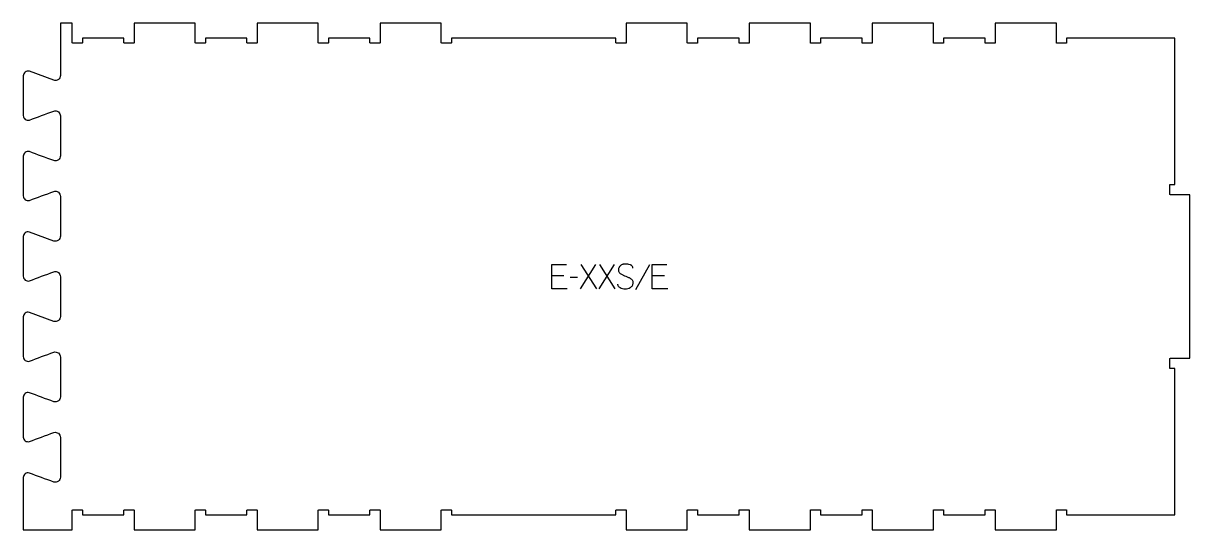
# Model space of a CAD drawing. Extents: x 0 to 1422, y 0 to 618.
import ezdxf

# ---------------------------------------------------------------- set-up
doc = ezdxf.new("R2010")
doc.units = 0
doc.layers.add('1_ANYTOOL_1MMDEEP_LABELS_S', color=2, linetype='CONTINUOUS')
doc.layers.add('4_ANYTOOL_CUTTHROUGH_OUTSI', color=5, linetype='CONTINUOUS')

msp = doc.modelspace()

# ---------------------------------------------------------------- linework, layer by layer
at = {"layer": '1_ANYTOOL_1MMDEEP_LABELS_S'}
for p, q in [((697.842522, 323.562078), (678.942522, 293.562078)), ((699.085379, 293.562078), (680.142522, 323.562078)), ((720.556808, 323.562078), (701.656808, 293.562078)), ((721.799665, 293.562078), (702.856808, 323.562078)), ((763.499665, 323.090649), (746.313951, 292.31922)), ((659.013951, 309.633506), (644.356808, 309.633506)), ((675.513951, 307.447792), (666.728236, 307.362078)), ((781.585379, 309.633506), (766.928236, 309.633506))]:
    msp.add_line(p, q, dxfattribs=at)
for points in [[(663.299665, 293.562078), (644.356808, 293.562078), (644.356808, 323.562078), (662.185379, 323.562078)], [(785.871094, 293.562078), (766.928236, 293.562078), (766.928236, 323.562078), (784.756808, 323.562078)]]:
    msp.add_lwpolyline(points, dxfattribs=at)
msp.add_lwpolyline([(743.185379, 318.976363, 0.071867), (742.992266, 320.31297, 0.100684), (742.365736, 321.49422, 0.047558), (741.891183, 321.970671, 0.038563), (741.341183, 322.359399, 0.037928), (740.643995, 322.706867, 0.026634), (739.906808, 322.962078, 0.028461), (736.883475, 323.64806, 0.041577), (733.799665, 323.904935, 0.036938), (732.297305, 323.793795, 0.041531), (730.831808, 323.449578, 0.041583), (729.454431, 322.872369, 0.038125), (728.185379, 322.083506, 0.057611), (727.115227, 321.091602, 0.065808), (726.321094, 319.871006, 0.06469), (725.843597, 318.411451, 0.046778), (725.699665, 316.876363, 0.052235), (725.862021, 315.326521, 0.075448), (726.406808, 313.876363, 0.076671), (727.3229, 312.703311, 0.061023), (728.528236, 311.81922, 0.021951), (731.557091, 310.291875, 0.018213), (734.699665, 309.012078, -0.02405), (737.801149, 307.706615, -0.02981), (740.742522, 306.076363, -0.068439), (741.883824, 305.110433, -0.079282), (742.692522, 303.858506, -0.076308), (743.117522, 302.279824, -0.047772), (743.142522, 300.633506, -0.046243), (742.849288, 298.952547, -0.06359), (742.199665, 297.38172, -0.064671), (741.226841, 296.097531, -0.057073), (739.971094, 295.083506, -0.067522), (737.002785, 293.720596, -0.070793), (733.778236, 293.21922, -0.064027), (730.639221, 293.581736, -0.070447), (727.713951, 294.762078, -0.054374), (726.555533, 295.61171, -0.074742), (725.656808, 296.722792, -0.075199), (725.133801, 298.02917, -0.057737), (724.971094, 299.433506)], format="xyb", dxfattribs=at)
at = {"layer": '4_ANYTOOL_CUTTHROUGH_OUTSI'}
msp.add_lwpolyline([(472.363048, 617.499998), (435.113087, 617.500613), (435.113087, 593.750617, -0.414214), (434.863087, 593.500617), (422.863087, 593.500617, -0.414214), (422.613087, 593.750617), (422.613087, 599.500617), (372.113087, 599.500617), (372.113087, 593.750617, -0.414214), (371.863087, 593.500617), (359.863087, 593.500617, -0.414214), (359.613087, 593.750617), (359.613087, 617.500617), (285.113087, 617.500617), (285.113087, 593.750617, -0.414214), (284.863087, 593.500617), (272.863087, 593.500617, -0.414214), (272.613087, 593.750617), (272.613087, 599.500617), (222.113087, 599.500617), (222.113087, 593.750617, -0.414214), (221.863087, 593.500617), (209.863087, 593.500617, -0.414214), (209.613087, 593.750617), (209.613087, 617.500617), (135.113087, 617.500617), (135.113087, 593.750617, -0.414214), (134.863087, 593.500617), (122.863087, 593.500617, -0.414214), (122.613087, 593.750617), (122.613087, 599.500617), (72.113087, 599.500617), (72.113087, 593.750617, -0.414214), (71.863087, 593.500617), (59.863087, 593.500617, -0.414214), (59.613087, 593.750617), (59.613087, 617.500617), (45.224087, 617.500617), (45.224087, 553.997379, -0.502397), (37.178163, 548.010964, -0.015604), (37.163368, 548.015911), (7.387383, 559.015441, 0.236338), (2.317649, 558.116421, 0.237079), (0, 553.503238), (0.000456, 504.997153, 0.237079), (2.318105, 500.383968, 0.237104), (7.402622, 499.48988, -0.000004), (37.163508, 510.484929, -0.015611), (37.17831, 510.489878, -0.237077), (42.704903, 509.517794, -0.237079), (45.224087, 504.503464), (45.224543, 455.99738, -0.237079), (42.705359, 450.983048, -0.237079), (37.178619, 450.010964, -0.015604), (37.163824, 450.015911, 0.000004), (7.387839, 461.015441, 0.236338), (2.318105, 460.116421, 0.237079), (0.000456, 455.503238), (0.000912, 406.997154, 0.237079), (2.318561, 402.383968, 0.237104), (7.403078, 401.48988, -0.000004), (37.163964, 412.484929, -0.015611), (37.178765, 412.489878, -0.237077), (42.705359, 411.517794, -0.237079), (45.224543, 406.503464), (45.224999, 357.99738, -0.237079), (42.705815, 352.983048, -0.237079), (37.179075, 352.010964, -0.015604), (37.164279, 352.015911), (7.388294, 363.015441, 0.236338), (2.318561, 362.116421, 0.237079), (0.000912, 357.503238), (0.001367, 308.997154, 0.237079), (2.319017, 304.383968, 0.237104), (7.403533, 303.48988, -0.000004), (37.16442, 314.484929, -0.015611), (37.179221, 314.489878, -0.237077), (42.705815, 313.517794, -0.237079), (45.224999, 308.503464), (45.225455, 259.99738, -0.237079), (42.706271, 254.983048, -0.237079), (37.17953, 254.010964, -0.015604), (37.164735, 254.015911), (7.38875, 265.015441, 0.236338), (2.319017, 264.116421, 0.237079), (0.001367, 259.503238), (0.001823, 210.997154, 0.237079), (2.319473, 206.383968, 0.237104), (7.403989, 205.48988, -0.000004), (37.164876, 216.484929, -0.015611), (37.179677, 216.489878, -0.237077), (42.706271, 215.517794, -0.237079), (45.225455, 210.503464), (45.22591, 161.99738, -0.237079), (42.706726, 156.983048, -0.237079), (37.179986, 156.010964, -0.015604), (37.165191, 156.015911, 0.000004), (7.389206, 167.015441, 0.236338), (2.319473, 166.116421, 0.237079), (0.001823, 161.503238), (0.002279, 112.997154, 0.237079), (2.319928, 108.383968, 0.237104), (7.404445, 107.48988, -0.000004), (37.165331, 118.484929, -0.015611), (37.180133, 118.489878, -0.237077), (42.706726, 117.517794, -0.237079), (45.22591, 112.503464), (45.226366, 63.99738, -0.237079), (42.707182, 58.983048, -0.237079), (37.180442, 58.010964, -0.015604), (37.165647, 58.015911, 0.000004), (7.389662, 69.015441, 0.236338), (2.319928, 68.116421, 0.237079), (0.002279, 63.503237), (0.002279, 0.000617), (59.613087, 0.000617), (59.613087, 23.750617, -0.414214), (59.863087, 24.000617), (71.863087, 24.000617, -0.414214), (72.113087, 23.750617), (72.113087, 18.000617), (122.613087, 18.000617), (122.613087, 23.750617, -0.414214), (122.863087, 24.000617), (134.863087, 24.000617, -0.414214), (135.113087, 23.750617), (135.113087, 0.000617), (209.613087, 0.000617), (209.613087, 23.750617, -0.414214), (209.863087, 24.000617), (221.863087, 24.000617, -0.414214), (222.113087, 23.750617), (222.113087, 18.000617), (272.613087, 18.000617), (272.613087, 23.750617, -0.414214), (272.863087, 24.000617), (284.863087, 24.000617, -0.414214), (285.113087, 23.750617), (285.113087, 0.000617), (359.613087, 0.000617), (359.613087, 23.750617, -0.414214), (359.863087, 24.000617), (371.863087, 24.000617, -0.414214), (372.113087, 23.750617), (372.113087, 18.000617), (422.613087, 18.000617), (422.613087, 23.750617, -0.414214), (422.863087, 24.000617), (434.863087, 24.000617, -0.414214), (435.113087, 23.750617), (435.113087, 0.000615), (509.613012, 0), (509.613012, 23.749998, -0.414214), (509.863012, 23.999998), (521.863012, 23.999998, -0.414214), (522.113012, 23.749998), (522.113012, 17.999998), (722.613012, 17.999998), (722.613012, 23.749998, -0.414214), (722.863012, 23.999998), (734.863012, 23.999998, -0.414214), (735.113012, 23.749998), (735.113012, 0), (809.613087, 0.000615), (809.613087, 23.750617, -0.414214), (809.863087, 24.000617), (821.863087, 24.000617, -0.414214), (822.113087, 23.750617), (822.113087, 18.000617), (872.613087, 18.000617), (872.613087, 23.750617, -0.414214), (872.863087, 24.000617), (884.863087, 24.000617, -0.414214), (885.113087, 23.750617), (885.113087, 0.000617), (959.613087, 0.000617), (959.613087, 23.750617, -0.414214), (959.863087, 24.000617), (971.863087, 24.000617, -0.414214), (972.113087, 23.750617), (972.113087, 18.000617), (1022.613087, 18.000617), (1022.613087, 23.750617, -0.414214), (1022.863087, 24.000617), (1034.863087, 24.000617, -0.414214), (1035.113087, 23.750617), (1035.113087, 0.000617), (1109.613087, 0.000617), (1109.613087, 23.750617, -0.414214), (1109.863087, 24.000617), (1121.863087, 24.000617, -0.414214), (1122.113087, 23.750617), (1122.113087, 18.000617), (1172.613087, 18.000617), (1172.613087, 23.750617, -0.414214), (1172.863087, 24.000617), (1184.863087, 24.000617, -0.414214), (1185.113087, 23.750617), (1185.113087, 0.000617), (1259.613087, 0.000617), (1259.613087, 23.750617, -0.414214), (1259.863087, 24.000617), (1271.863087, 24.000617, -0.414214), (1272.113087, 23.750617), (1272.113087, 18.000617), (1404.113088, 18.000617), (1404.113088, 196.500617), (1398.363088, 196.500617, -0.414214), (1398.113088, 196.750617), (1398.113088, 208.750617, -0.414214), (1398.363088, 209.000617), (1422.113088, 209.000617), (1422.113088, 408.500617), (1398.363088, 408.500617, -0.414214), (1398.113088, 408.750617), (1398.113088, 420.750617, -0.414214), (1398.363088, 421.000617), (1404.113088, 421.000617), (1404.113088, 599.500617), (1272.113087, 599.500617), (1272.113087, 593.750617, -0.414214), (1271.863087, 593.500617), (1259.863087, 593.500617, -0.414214), (1259.613087, 593.750617), (1259.613087, 617.500617), (1185.113087, 617.500617), (1185.113087, 593.750617, -0.414214), (1184.863087, 593.500617), (1172.863087, 593.500617, -0.414214), (1172.613087, 593.750617), (1172.613087, 599.500617), (1122.113087, 599.500617), (1122.113087, 593.750617, -0.414214), (1121.863087, 593.500617), (1109.863087, 593.500617, -0.414214), (1109.613087, 593.750617), (1109.613087, 617.500617), (1035.113087, 617.500617), (1035.113087, 593.750617, -0.414214), (1034.863087, 593.500617), (1022.863087, 593.500617, -0.414214), (1022.613087, 593.750617), (1022.613087, 599.500617), (972.113087, 599.500617), (972.113087, 593.750617, -0.414214), (971.863087, 593.500617), (959.863087, 593.500617, -0.414214), (959.613087, 593.750617), (959.613087, 617.500617), (885.113087, 617.500617), (885.113087, 593.750617, -0.414214), (884.863087, 593.500617), (872.863087, 593.500617, -0.414214), (872.613087, 593.750617), (872.613087, 599.500617), (822.113087, 599.500617), (822.113087, 593.750617, -0.414214), (821.863087, 593.500617), (809.863087, 593.500617, -0.414214), (809.613087, 593.750617), (809.613087, 617.500615), (735.113012, 617.5), (735.113012, 593.749998, -0.414214), (734.863012, 593.499998), (722.863012, 593.499998, -0.414214), (722.613012, 593.749998), (722.613012, 599.499998), (522.113012, 599.499998), (522.113012, 593.749998, -0.414214), (521.863012, 593.499998), (509.863012, 593.499998, -0.414214), (509.613012, 593.749998), (509.613012, 617.499998)], format="xyb", close=True, dxfattribs=at)

doc.saveas('drawing.dxf')
